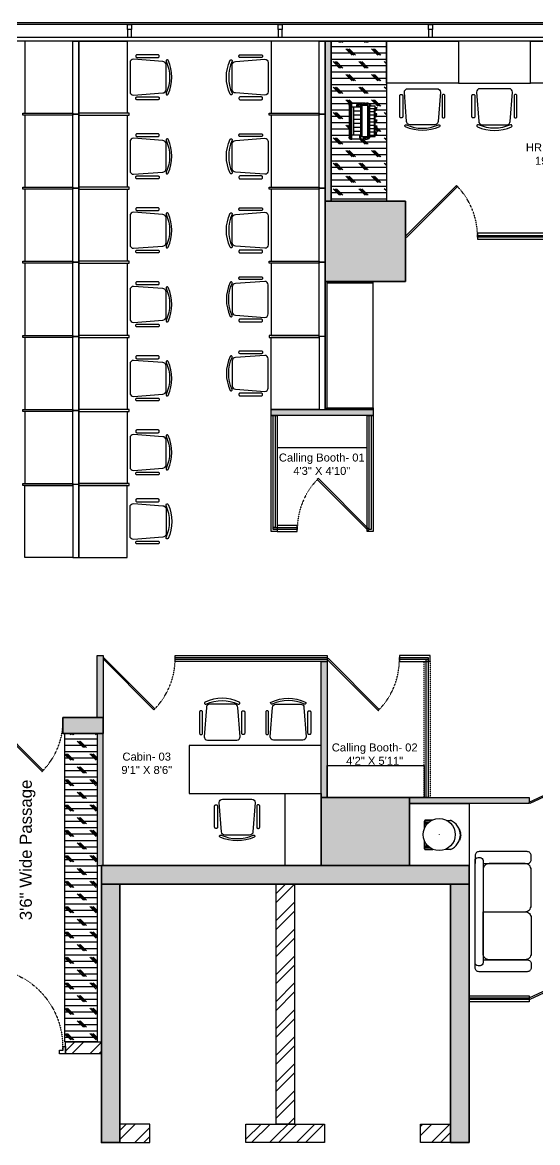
# Model space of a CAD drawing. Header units: inches. Extents: x 245639 to 247372, y 696379 to 697686.
# Drawn here: x 246710 to 246967, y 696840 to 697400 of the extents above; entities that cross this region are included whole.
import ezdxf

# ---------------------------------------------------------------- set-up
doc = ezdxf.new("R2010")
doc.units = ezdxf.units.IN
doc.linetypes.add('( Hidden )', pattern=[0.375, 0.25, -0.125])
doc.linetypes.add('AUDIT_D_060311083008-3', pattern=[0])
for name, color, linetype in [('A-GLAZ', 92, 'AUDIT_D_060311083008-3'), ('Edges', 7, 'Continuous'), ('FFURNITURE', 42, 'Continuous'), ('HATCH', 251, 'Continuous'), ('I-Text', 44, 'Continuous'), ('I-Windows', 141, 'Continuous'), ('WALL', 7, 'Continuous')]:
    doc.layers.add(name, color=color, linetype=linetype)
doc.layers.add('C01 Walls', color=10, linetype='Continuous', lineweight=35)
doc.layers.add('I-Doors', color=161, linetype='Continuous', lineweight=30)
doc.styles.get("Standard").update_dxf_attribs({"font": 'arial.ttf'})

# ---------------------------------------------------------------- blocks, each defined once
blk = doc.blocks.new('hdttf')
at = {"layer": 'I-Doors', "lineweight": -3, "transparency": 33554687, "elevation": 0.01}
for points in [[(913223.86, 805428.81), (913223.05, 805428.81), (913223.05, 805431.42), (913225.16, 805431.42), (913225.16, 805430.12), (913223.86, 805430.12)], [(913224.02, 805400.74), (913225.32, 805400.74), (913225.32, 805428.81), (913224.02, 805428.81)], [(913252.25, 805428.81), (913253.05, 805428.81), (913253.05, 805431.42), (913250.95, 805431.42), (913250.95, 805430.12), (913252.25, 805430.12)]]:
    blk.add_lwpolyline(points, close=True, dxfattribs=at)
at = {"layer": 'I-Doors', "linetype": '( Hidden )', "lineweight": -3, "ltscale": 0.1, "transparency": 33554687}
blk.add_arc((913224.02, 805428.81, 0.01), 28.07, 270, 2.6636, dxfattribs=at)
blk = doc.blocks.new('CHAIR')
at = {"layer": 'FFURNITURE', "transparency": 33554687}
for points in [[(910091.13, 804704.94), (910102.13, 804704.94, 0.414214), (910103.63, 804706.44), (910104.63, 804719.44, 0.414214), (910103.13, 804720.94), (910090.13, 804720.94, 0.414214), (910088.63, 804719.44), (910089.63, 804706.44, 0.414214)], [(910087.38, 804707.94), (910087.13, 804707.94, -0.414214), (910086.63, 804708.44), (910086.63, 804717.94, -0.414214), (910087.13, 804718.44), (910087.38, 804718.44, -0.414214), (910087.88, 804717.94), (910087.88, 804708.44, -0.414214)], [(910105.88, 804707.94), (910106.13, 804707.94, 0.414214), (910106.63, 804708.44), (910106.63, 804717.94, 0.414214), (910106.13, 804718.44), (910105.88, 804718.44, 0.414214), (910105.38, 804717.94), (910105.38, 804708.44, 0.414214)]]:
    blk.add_lwpolyline(points, format="xyb", close=True, dxfattribs=at)
blk.add_lwpolyline([(910104.17, 804704.02, 0.972145), (910103.76, 804704.93, -0.215828), (910089.52, 804704.92, 0.999593), (910089.08, 804704.02, 0.21626), (910104.18, 804704.02)], format="xyb", dxfattribs=at)
blk = doc.blocks.new('Oce TDS 400 Plotter')
for p, q in [((-22.5, 38), (22.5, 38)), ((-22.5, 29.5), (-22.5, 38)), ((22.5, 29.5), (22.5, 38)), ((-26.5, 23), (-26.5, 3.5)), ((-24.8, 23), (-26.5, 23)), ((-24.8, 29.5), (-24.8, 23)), ((-22.5, 29.5), (-24.8, 29.5)), ((24.7, 29.5), (22.5, 29.5)), ((24.7, 29.5), (24.7, 23)), ((24.7, 23), (26.5, 23)), ((26.5, 23), (26.5, 3.5)), ((-26.5, 3.5), (-25.9, 3.5)), ((-25.9, 3.5), (-25.9, 0)), ((-25.9, 0), (25.9, 0)), ((25.9, 3.5), (25.9, 0)), ((25.9, 3.5), (26.5, 3.5)), ((26.5, 3.5), (26.5, 16))]:
    blk.add_line(p, q)
at = {"color": 9}
for p, q in [((-20.5, 29.5), (-20.5, 38)), ((-20.5, 37), (18.5, 37)), ((-20, 38), (-20, 39.7)), ((-19.8, 38), (-19.8, 39.7)), ((-16.3, 38), (-16.3, 39.7)), ((-16, 38), (-16, 39.7)), ((-16, 29.5), (-16, 37)), ((-11, 38), (-11, 39.7)), ((-11, 29.5), (-11, 37)), ((-10.8, 38), (-10.8, 39.7)), ((-7.3, 38), (-7.3, 39.7)), ((-7, 38), (-7, 39.7)), ((-6, 29.5), (-6, 37)), ((-2, 38), (-2, 39.7)), ((-1.8, 38), (-1.8, 39.7)), ((-1, 29.5), (-1, 37)), ((1.7, 38), (1.7, 39.7)), ((2, 38), (2, 39.7)), ((4, 29.5), (4, 37)), ((7, 38), (7, 39.7)), ((7.2, 38), (7.2, 39.7)), ((9, 29.5), (9, 37)), ((10.7, 38), (10.7, 39.7)), ((11, 38), (11, 39.7)), ((14, 29.5), (14, 37)), ((16, 38), (16, 39.7)), ((16.2, 38), (16.2, 39.7)), ((18.5, 29.5), (18.5, 38)), ((19.7, 38), (19.7, 39.7)), ((20, 38), (20, 39.7)), ((-26.5, 23), (-26.5, 26)), ((-24.8, 23), (-24.8, 20)), ((-23, 20), (-24.8, 20)), ((24.7, 29), (-24.8, 29)), ((-23, 27), (-23, 18)), ((23, 27), (-23, 27)), ((23, 26.5), (-23, 26.5)), ((26.5, 18), (-23, 18)), ((22.5, 29.5), (-22.5, 29.5)), ((-20.5, 18), (-20.5, 3.5)), ((20.5, 18), (20.5, 3.5)), ((23, 27), (23, 18)), ((23, 20), (24.7, 20)), ((24.7, 23), (24.7, 20)), ((26.5, 23), (26.5, 26)), ((26.5, 16), (-26.5, 16)), ((-26.5, 3.5), (-26.5, 2.5)), ((-25.9, 3.5), (25.9, 3.5)), ((-25.9, 1.7), (25.9, 1.7)), ((-20.5, 6.5), (20.5, 6.5)), ((-15, 6.5), (-15, 16)), ((-9, 6.5), (-9, 16)), ((-3, 6.5), (-3, 16)), ((3, 6.5), (3, 16)), ((9, 6.5), (9, 16)), ((15, 6.5), (15, 16)), ((21.3, 13.5), (24.2, 13.5)), ((26.5, 3.5), (26.5, 2.5))]:
    blk.add_line(p, q, dxfattribs=at)
for points in [[(23.3, 29.5), (23.9, 29.5), (23.9, 30), (23.3, 30)], [(23.5, 30), (23.7, 30), (23.7, 30.8), (23.5, 30.8)], [(-24.6, 15.5), (-21.8, 15.5), (-21.8, 14.9), (-24.6, 14.9)], [(24.4, 15.7), (21.1, 15.7), (21.1, 10.7), (24.4, 10.7)], [(24.2, 15.5), (21.3, 15.5), (21.3, 11.2), (24.2, 11.2)], [(21.7, 13), (22.9, 13), (22.9, 12.3), (21.7, 12.3)]]:
    blk.add_lwpolyline(points, close=True, dxfattribs=at)
for centre in [(23.1, 11.9), (23.7, 13), (23.7, 12.5), (23.7, 11.9)]:
    blk.add_circle(centre, 0.135, dxfattribs=at)
for centre, radius, start, end in [((-19.7, 39.7), 0.342, 65.1032, 170.4724), ((-19.7, 39.7), 0.0922, 65.1032, 161.5869), ((-18, 42.9), 3.51, 240.0499, 299.8724), ((-18, 42.9), 3.26, 242.2719, 297.7281), ((-16.3, 39.7), 0.342, 9.5276, 114.8968), ((-16.3, 39.7), 0.0922, 18.4131, 114.8968), ((-10.7, 39.7), 0.342, 65.1032, 170.4724), ((-10.7, 39.7), 0.0922, 65.1032, 161.5869), ((-9, 42.9), 3.51, 240.0499, 299.8724), ((-9, 42.9), 3.26, 242.2719, 297.7281), ((-7.3, 39.7), 0.342, 9.5276, 114.8968), ((-7.3, 39.7), 0.0922, 18.4131, 114.8968), ((-1.7, 39.7), 0.342, 65.1032, 170.4724), ((-1.7, 39.7), 0.0922, 65.1032, 161.5869), ((0, 42.9), 3.51, 240.0499, 299.8724), ((0, 42.9), 3.26, 242.2719, 297.7281), ((1.7, 39.7), 0.342, 9.5276, 114.8968), ((1.7, 39.7), 0.0922, 18.4131, 114.8968), ((7.3, 39.7), 0.342, 65.1032, 170.4724), ((7.3, 39.7), 0.0922, 65.1032, 161.5869), ((9, 42.9), 3.51, 240.0499, 299.8724), ((9, 42.9), 3.26, 242.2719, 297.7281), ((10.7, 39.7), 0.342, 9.5276, 114.8968), ((10.7, 39.7), 0.0922, 18.4131, 114.8968), ((16.3, 39.7), 0.342, 65.1032, 170.4724), ((16.3, 39.7), 0.0922, 65.1032, 161.5869), ((18, 42.9), 3.51, 240.0499, 299.8724), ((18, 42.9), 3.26, 242.2719, 297.7281), ((19.7, 39.7), 0.342, 9.5276, 114.8968), ((19.7, 39.7), 0.0922, 18.4131, 114.8968), ((-24, 26), 3, 104.4775, 213.5573), ((-24, 26), 2.5, 107.4576, 180), ((24, 26), 3, 326.4427, 75.5225), ((24, 26), 2.5, 0, 72.5424), ((-24, 2.5), 3, 146.4427, 231.3178), ((-24, 2.5), 2.5, 180, 221.4096), ((-24, 2.5), 3, 236.4427, 303.5573), ((24, 2.5), 3, 236.4427, 303.5573), ((24, 2.5), 3, 308.6822, 33.5573), ((24, 2.5), 2.5, 318.5904, 0)]:
    blk.add_arc(centre, radius, start, end, dxfattribs=at)
blk = doc.blocks.new('plan')
at = {"layer": 'Edges'}
for p, q in [((396, 412), (382, 408)), ((401, 413), (396, 412)), ((397, 409), (396, 412)), ((410, 415), (401, 414)), ((402, 410), (401, 414)), ((401, 414), (401, 413)), ((402, 410), (401, 413)), ((402, 410), (439, 414)), ((406, 411), (402, 410)), ((405, 413), (405, 413)), ((405, 413), (406, 413)), ((406, 411), (405, 413)), ((406, 411), (405, 413)), ((407, 413), (406, 413)), ((406, 411), (406, 413)), ((407, 411), (406, 411)), ((406, 411), (406, 411)), ((406, 411), (406, 411)), ((407, 413), (408, 414)), ((407, 411), (407, 413)), ((408, 411), (407, 411)), ((410, 414), (408, 414)), ((408, 411), (408, 414)), ((410, 411), (408, 411)), ((424, 416), (410, 415)), ((410, 414), (410, 415)), ((410, 411), (410, 414)), ((411, 414), (410, 414)), ((410, 414), (410, 414)), ((411, 411), (410, 411)), ((411, 414), (413, 414)), ((411, 411), (411, 414)), ((413, 412), (411, 411)), ((413, 414), (414, 414)), ((413, 412), (413, 414)), ((414, 412), (413, 412)), ((415, 414), (414, 414)), ((414, 412), (414, 414)), ((415, 412), (414, 412)), ((415, 414), (416, 414)), ((415, 412), (415, 414)), ((416, 412), (415, 412)), ((417, 414), (416, 414)), ((416, 412), (416, 414)), ((417, 412), (416, 412)), ((417, 414), (417, 414)), ((417, 412), (417, 414)), ((417, 412), (417, 414)), ((425, 413), (417, 412)), ((417, 412), (417, 412)), ((424, 416), (439, 417)), ((425, 413), (424, 416)), ((434, 414), (425, 413)), ((433, 416), (434, 416)), ((434, 414), (433, 416)), ((434, 416), (434, 416)), ((435, 416), (434, 416)), ((434, 414), (434, 416)), ((434, 414), (434, 416)), ((434, 414), (434, 414)), ((435, 414), (434, 414)), ((434, 414), (434, 414)), ((436, 416), (435, 416)), ((435, 414), (435, 416)), ((436, 414), (435, 414)), ((438, 416), (436, 416)), ((436, 414), (436, 416)), ((438, 414), (436, 414)), ((439, 417), (438, 416)), ((438, 414), (438, 416)), ((439, 414), (438, 414)), ((439, 417), (439, 417)), ((439, 414), (440, 417)), ((439, 414), (439, 417)), ((440, 417), (439, 417)), ((439, 414), (477, 410)), ((441, 414), (439, 414)), ((440, 417), (440, 418)), ((442, 417), (440, 418)), ((440, 417), (441, 417)), ((442, 416), (441, 417)), ((441, 414), (441, 417)), ((442, 414), (441, 414)), ((442, 419), (460, 417)), ((442, 417), (442, 419)), ((442, 417), (454, 416)), ((442, 416), (444, 416)), ((442, 414), (442, 416)), ((443, 414), (442, 414)), ((443, 414), (444, 416)), ((444, 414), (443, 414)), ((445, 416), (444, 416)), ((444, 414), (445, 416)), ((445, 414), (444, 414)), ((445, 416), (445, 416)), ((445, 416), (445, 416)), ((445, 414), (445, 416)), ((445, 414), (445, 416)), ((454, 413), (445, 414)), ((445, 414), (445, 414)), ((454, 413), (454, 416)), ((460, 415), (454, 416)), ((462, 412), (454, 413)), ((460, 415), (460, 417)), ((469, 415), (460, 415)), ((462, 414), (462, 414)), ((463, 414), (462, 414)), ((462, 412), (462, 414)), ((462, 412), (462, 414)), ((462, 412), (463, 414)), ((462, 412), (462, 412)), ((463, 412), (462, 412)), ((462, 412), (462, 412)), ((464, 414), (463, 414)), ((463, 412), (464, 414)), ((464, 412), (463, 412)), ((464, 414), (465, 414)), ((464, 412), (465, 414)), ((466, 412), (464, 412)), ((466, 414), (465, 414)), ((468, 414), (466, 414)), ((466, 412), (466, 414)), ((467, 411), (466, 412)), ((467, 411), (468, 414)), ((469, 411), (467, 411)), ((468, 414), (469, 414)), ((477, 414), (469, 415)), ((469, 414), (469, 415)), ((469, 414), (471, 414)), ((469, 411), (469, 414)), ((469, 414), (469, 414)), ((470, 411), (469, 411)), ((470, 411), (471, 414)), ((471, 411), (470, 411)), ((472, 413), (471, 414)), ((471, 411), (472, 413)), ((472, 411), (471, 411)), ((473, 413), (472, 413)), ((472, 411), (473, 413)), ((473, 411), (472, 411)), ((473, 413), (473, 413)), ((473, 413), (473, 413)), ((473, 411), (473, 413)), ((473, 411), (473, 413)), ((477, 410), (473, 411)), ((473, 411), (473, 411)), ((477, 410), (477, 414)), ((477, 410), (478, 414)), ((478, 414), (477, 414)), ((483, 412), (478, 414)), ((482, 409), (483, 412)), ((496, 408), (483, 412)), ((262, 243), (262, 292)), ((373, 402), (365, 399)), ((366, 399), (402, 410)), ((372, 405), (372, 405)), ((372, 405), (372, 405)), ((372, 405), (372, 405)), ((373, 405), (372, 405)), ((373, 402), (372, 405)), ((373, 402), (372, 405)), ((373, 402), (372, 405)), ((373, 402), (372, 405)), ((373, 405), (373, 405)), ((374, 405), (373, 405)), ((374, 402), (373, 405)), ((374, 402), (373, 405)), ((374, 402), (373, 402)), ((373, 402), (373, 402)), ((373, 402), (373, 402)), ((373, 402), (373, 402)), ((382, 408), (374, 405)), ((375, 402), (374, 405)), ((375, 402), (374, 402)), ((374, 402), (374, 402)), ((383, 405), (375, 402)), ((383, 405), (382, 408)), ((397, 409), (383, 405)), ((402, 410), (397, 409)), ((482, 409), (477, 410)), ((495, 405), (496, 408)), ((496, 408), (507, 405)), ((506, 402), (507, 405)), ((506, 401), (507, 405)), ((507, 405), (507, 405)), ((507, 405), (508, 404)), ((507, 401), (508, 404)), ((507, 401), (508, 404)), ((507, 401), (508, 404)), ((507, 401), (508, 404)), ((508, 404), (508, 404)), ((508, 404), (508, 404)), ((508, 404), (508, 404)), ((616, 292), (616, 233)), ((436, 156), (437, 156)), ((437, 156), (437, 156)), ((261, 68), (261, -21)), ((262, 68), (262, -21)), ((279, -21), (279, 40)), ((295, -21), (295, 21)), ((305, 11), (305, -21)), ((573, -21), (573, 16)), ((583, 26), (583, -21)), ((599, 47), (599, -21)), ((616, 79), (616, -21)), ((616, -21), (616, 79)), ((261, -21), (262, -21)), ((262, -21), (270, -21)), ((270, -21), (270, -28)), ((270, -21), (279, -21)), ((270, -28), (370, -28)), ((295, -21), (279, -21)), ((305, -21), (295, -21)), ((352, -21), (305, -21)), ((503, -28), (610, -28)), ((583, -21), (521, -21)), ((573, -21), (583, -21)), ((599, -21), (583, -21)), ((610, -21), (599, -21)), ((610, -21), (610, -28)), ((616, -21), (610, -21)), ((610, -21), (610, -21)), ((616, -21), (616, -21))]:
    blk.add_line(p, q, dxfattribs=at)
blk.add_circle((436, 156), 196, dxfattribs=at)
blk.add_arc((439, 224), 190, 21.0044, 158.984, dxfattribs=at)

msp = doc.modelspace()

# ---------------------------------------------------------------- hatches: boundary and pattern name
at = {"layer": 'HATCH', "transparency": 33554559}
h = msp.add_hatch(color=42, dxfattribs=at)
h.dxf.hatch_style = 1
h.paths.add_polyline_path([(246861.32, 697390.18), (246864.32, 697390.18), (246864.32, 697310.18), (246861.32, 697310.18)])
h = msp.add_hatch(dxfattribs=at)
h.set_pattern_fill('CORK', color=42)
h.set_pattern_definition([(0, (2188.5766, 3399.2676), (0, 3.175), []), (135, (2190.164, 3397.68), (-6.35000274, -6.35000274), [4.49013, -4.49013]), (135, (2190.958, 3397.68), (-6.35000274, -6.35000274), [4.49013, -4.49013]), (135, (2191.752, 3397.68), (-6.35000274, -6.35000274), [4.49013, -4.49013])])
h.paths.add_polyline_path([(246891.82, 697390.18), (246864.32, 697390.18), (246864.32, 697310.18), (246891.82, 697310.18)])
h.paths.add_polyline_path([(246886.88, 697356.96), (246886.32, 697356.96), (246886.32, 697355.77), (246886.9, 697355.77, 1.99441), (246886.99, 697355.86, -0.255665), (246886.92, 697356.92, 0.6737)], flags=16)
h.paths.add_polyline_path([(246874.82, 697359.26), (246881.22, 697359.26), (246881.68, 697359.26, -0.515474), (246883.23, 697358.66), (246883.43, 697358.66), (246883.43, 697358.37), (246883.61, 697358.37), (246883.61, 697358.31), (246883.88, 697358.31), (246883.88, 697358.23), (246883.61, 697358.23), (246883.61, 697358.16), (246883.43, 697358.16), (246883.43, 697357.9), (246883.43, 697356.54), (246885.98, 697356.54), (246885.98, 697343.29), (246883.43, 697343.29), (246883.43, 697342.61), (246883.43, 697341.85), (246883.23, 697341.85, -0.515474), (246881.68, 697341.26), (246881.22, 697341.26), (246874.82, 697341.26, -0.388252), (246873.46, 697341.47), (246873.41, 697341.47), (246873.41, 697341.54, -0.301511), (246873.41, 697342.67), (246873.41, 697357.84, -0.301511), (246873.41, 697358.97), (246873.41, 697359.04), (246873.46, 697359.04, -0.388252)], flags=16)
h.paths.add_polyline_path([(246874.6, 697359.26), (246878.84, 697359.26), (246878.84, 697357.22), (246879.52, 697357.22), (246879.52, 697358.07), (246882.58, 697358.07), (246882.58, 697342.44), (246879.52, 697342.44), (246879.52, 697343.29), (246874.6, 697343.29), (246874.6, 697359.04)], flags=0)
h.paths.add_polyline_path([(246877.04, 697358.55), (246878.75, 697358.55), (246878.75, 697357.41), (246877.04, 697357.41)], flags=0)
h.paths.add_polyline_path([(246877.21, 697358.46), (246878.66, 697358.46), (246878.66, 697357.5), (246877.21, 697357.5)], flags=0)
at = {"layer": 'HATCH', "true_color": 0x939598, "transparency": 33554687}
h = msp.add_hatch(color=252, dxfattribs=at)
h.dxf.hatch_style = 1
h.paths.add_polyline_path([(246859.32, 697012.18), (246903.32, 697012.18), (246903.32, 696978.18), (246859.32, 696978.18)])
h.paths.add_polyline_path([(247204.32, 696926.18), (247224.32, 696926.18), (247224.32, 696918.18), (247204.32, 696918.18)])
h.paths.add_polyline_path([(247035.12, 696918.18), (247243.12, 696918.18), (247243.12, 696910.18), (247035.12, 696910.18)])
h.paths.add_polyline_path([(247232.32, 697018.18), (247224.32, 697018.18), (247224.32, 697038.18), (247232.32, 697038.18)])
h.paths.add_polyline_path([(247248.32, 697008.18), (247284.32, 697008.18), (247284.32, 696972.18), (247248.32, 696972.18)])
h.paths.add_polyline_path([(247248.32, 697310.18), (247284.32, 697310.18), (247284.32, 697274.18), (247248.32, 697274.18)])
h.paths.add_polyline_path([(246901.32, 697310.18), (246861.32, 697310.18), (246861.32, 697270.18), (246901.32, 697270.18)])
h.paths.add_polyline_path([(246485.32, 697310.18), (246525.32, 697310.18), (246525.32, 697270.18), (246485.32, 697270.18)])
h.paths.add_polyline_path([(246156.32, 697286.57), (246196.32, 697286.57), (246196.32, 697246.57), (246156.32, 697246.57)])
h.paths.add_polyline_path([(245762.32, 697310.18), (245750.32, 697310.18), (245750.32, 697222.18), (245762.32, 697222.18)])
h.paths.add_polyline_path([(245762.32, 697060.18), (245750.32, 697060.18), (245750.32, 696972.18), (245762.32, 696972.18)])
h.paths.add_polyline_path([(245840.32, 696932.18), (245848.32, 696932.18), (245848.32, 696912.18), (245840.32, 696912.18)])
h.paths.add_polyline_path([(246004.32, 697052.18), (246024.32, 697052.18), (246024.32, 697044.18), (246004.32, 697044.18)])
h.paths.add_polyline_path([(246152.32, 697016.18), (246196.32, 697016.18), (246196.32, 696972.18), (246152.32, 696972.18)])
h.paths.add_polyline_path([(246260.32, 697052.18), (246280.32, 697052.18), (246280.32, 697044.18), (246260.32, 697044.18)])
h.paths.add_polyline_path([(246354.32, 697044.18), (246374.32, 697044.18), (246374.32, 697052.18), (246354.32, 697052.18)])
h.paths.add_polyline_path([(246482.32, 696972.18), (246526.32, 696972.18), (246526.32, 697016.18), (246482.32, 697016.18)])
h.paths.add_polyline_path([(246636.32, 697052.18), (246656.32, 697052.18), (246656.32, 697044.18), (246636.32, 697044.18)])
h.paths.add_polyline_path([(246730.32, 697052.18), (246750.32, 697052.18), (246750.32, 697044.18), (246730.32, 697044.18)])
at = {"layer": 'HATCH', "transparency": 33554559}
h = msp.add_hatch(color=42, dxfattribs=at)
h.dxf.hatch_style = 1
h.paths.add_polyline_path([(246885.32, 697206.18), (246885.32, 697203.18), (246834.32, 697203.18), (246834.32, 697206.18)])
h = msp.add_hatch(color=42, dxfattribs=at)
h.dxf.hatch_style = 1
h.paths.add_polyline_path([(246747.32, 696978.18), (246749.52, 696978.18), (246749.52, 696978.18), (246750.32, 696978.18), (246750.32, 697044.18), (246747.32, 697044.18)])
h.paths.add_polyline_path([(246747.32, 697083.18), (246750.32, 697083.18), (246750.32, 697052.18), (246747.32, 697052.18)])
h = msp.add_hatch(color=42, dxfattribs=at)
h.dxf.hatch_style = 1
h.paths.add_polyline_path([(246862.32, 697012.18), (246859.32, 697012.18), (246859.32, 697080.18), (246862.32, 697080.18)])
h = msp.add_hatch(dxfattribs=at)
h.set_pattern_fill('CORK', color=42)
h.set_pattern_definition([(0, (-2428.7904, 3700.9955), (0, 3.175), []), (135, (-2427.203, 3699.408), (-6.35000274, -6.35000274), [4.49013, -4.49013]), (135, (-2426.409, 3699.408), (-6.35000274, -6.35000274), [4.49013, -4.49013]), (135, (-2425.615, 3699.408), (-6.35000274, -6.35000274), [4.49013, -4.49013])])
h.paths.add_polyline_path([(246731.32, 697044.18), (246747.32, 697044.18), (246747.32, 696890.18), (246731.32, 696890.18)])
h = msp.add_hatch(color=42, dxfattribs=at)
h.dxf.hatch_style = 1
h.paths.add_polyline_path([(246903.32, 697012.18), (246963.12, 697012.18), (246963.12, 697009.18), (246903.32, 697009.18)])
at = {"layer": 'HATCH', "true_color": 0xc7c8ca, "transparency": 33554636}
h = msp.add_hatch(color=9, dxfattribs=at)
h.dxf.hatch_style = 1
h.paths.add_polyline_path([(246933.12, 696978.18), (246749.52, 696978.18), (246749.52, 696968.98), (246933.12, 696968.98)])
h.paths.add_polyline_path([(246933.12, 696839.78), (246923.92, 696839.78), (246923.92, 696968.98), (246933.12, 696968.98)])
h.paths.add_polyline_path([(246758.72, 696968.98), (246749.52, 696968.98), (246749.52, 696839.78), (246758.72, 696839.78)])
at = {"layer": 'HATCH', "true_color": 0x939598, "transparency": 33554687}
h = msp.add_hatch(dxfattribs=at)
h.set_pattern_fill('ANSI32', color=252)
h.set_pattern_definition([(45, (-663104.8545, -107692.82), (-6.73519209, 6.73519209), []), (45, (-663100.364, -107692.82), (-6.73519209, 6.73519209), [])])
h.paths.add_polyline_path([(246773.72, 696848.98), (246758.72, 696848.98), (246758.72, 696839.78), (246773.72, 696839.78)])
h.paths.add_polyline_path([(246908.92, 696848.98), (246923.92, 696848.98), (246923.92, 696839.78), (246908.92, 696839.78)])
h.paths.add_polyline_path([(246821.72, 696848.98), (246860.92, 696848.98), (246860.92, 696839.78), (246821.72, 696839.78)])
h.paths.add_polyline_path([(246836.72, 696968.98), (246845.92, 696968.98), (246845.92, 696848.98), (246836.72, 696848.98)])
h = msp.add_hatch(dxfattribs=at)
h.set_pattern_fill('ANSI32', color=252)
h.set_pattern_definition([(45, (-662048.107, -105168.278), (-6.73519209, 6.73519209), []), (45, (-662043.617, -105168.278), (-6.73519209, 6.73519209), [])])
h.paths.add_polyline_path([(246731.52, 696890.18), (246749.52, 696890.18), (246749.52, 696884.18), (246731.52, 696884.18)])

# ---------------------------------------------------------------- linework, layer by layer
at = {"layer": 'A-GLAZ', "transparency": 33554687, "elevation": -0.29}
msp.add_lwpolyline([(247260.32, 697398.58), (245741.92, 697398.58), (245741.92, 697323.38), (245740.92, 697323.38), (245740.92, 697399.58), (247260.32, 697399.58)], close=True, dxfattribs=at)
at = {"layer": 'C01 Walls', "transparency": 33554687, "elevation": 0}
for points in [[(246901.32, 697310.18), (246861.32, 697310.18), (246861.32, 697270.18), (246901.32, 697270.18)], [(246730.32, 697052.18), (246750.32, 697052.18), (246750.32, 697044.18), (246730.32, 697044.18)], [(246859.32, 697012.18), (246903.32, 697012.18), (246903.32, 696978.18), (246859.32, 696978.18)], [(246933.12, 696978.18), (246749.52, 696978.18), (246749.52, 696968.98), (246933.12, 696968.98)], [(246758.72, 696968.98), (246749.52, 696968.98), (246749.52, 696839.78), (246758.72, 696839.78)], [(246933.12, 696839.78), (246923.92, 696839.78), (246923.92, 696968.98), (246933.12, 696968.98)]]:
    msp.add_lwpolyline(points, close=True, dxfattribs=at)
at = {"layer": 'FFURNITURE', "transparency": 33554687, "elevation": 0}
for points in [[(246711.32, 697390.18), (246711.32, 697354.18), (246735.32, 697354.18), (246735.32, 697390.18)], [(246735.32, 697390.18), (246738.32, 697390.18), (246738.32, 697353.68), (246735.32, 697353.68)], [(246762.32, 697390.18), (246762.32, 697354.18), (246738.32, 697354.18), (246738.32, 697390.18)], [(246834.32, 697390.18), (246834.32, 697354.18), (246858.32, 697354.18), (246858.32, 697390.18)], [(246858.32, 697390.18), (246861.32, 697390.18), (246861.32, 697353.68), (246858.32, 697353.68)], [(246861.32, 697390.18), (246864.32, 697390.18), (246864.32, 697310.18), (246861.32, 697310.18)], [(246891.82, 697310.18), (246864.32, 697310.18), (246864.32, 697390.18), (246891.82, 697390.18)], [(246891.82, 697390.18), (246927.82, 697390.18), (246927.82, 697369.18), (246891.82, 697369.18)], [(246963.82, 697390.18), (246927.82, 697390.18), (246927.82, 697369.18), (246963.82, 697369.18)], [(246963.82, 697390.18), (246999.82, 697390.18), (246999.82, 697369.18), (246963.82, 697369.18)], [(246735.32, 697353.18), (246710.32, 697353.18), (246710.32, 697354.18), (246735.32, 697354.18)], [(246738.32, 697353.18), (246763.32, 697353.18), (246763.32, 697354.18), (246738.32, 697354.18)], [(246858.32, 697353.18), (246833.32, 697353.18), (246833.32, 697354.18), (246858.32, 697354.18)], [(246711.32, 697353.18), (246711.32, 697317.18), (246735.32, 697317.18), (246735.32, 697353.18)], [(246735.32, 697353.68), (246738.32, 697353.68), (246738.32, 697316.68), (246735.32, 697316.68)], [(246762.32, 697353.18), (246762.32, 697317.18), (246738.32, 697317.18), (246738.32, 697353.18)], [(246834.32, 697353.18), (246834.32, 697317.18), (246858.32, 697317.18), (246858.32, 697353.18)], [(246858.32, 697353.68), (246861.32, 697353.68), (246861.32, 697316.68), (246858.32, 697316.68)], [(246735.32, 697316.18), (246710.32, 697316.18), (246710.32, 697317.18), (246735.32, 697317.18)], [(246711.32, 697316.18), (246711.32, 697280.18), (246735.32, 697280.18), (246735.32, 697316.18)], [(246735.32, 697316.68), (246738.32, 697316.68), (246738.32, 697279.68), (246735.32, 697279.68)], [(246738.32, 697316.18), (246763.32, 697316.18), (246763.32, 697317.18), (246738.32, 697317.18)], [(246762.32, 697316.18), (246762.32, 697280.18), (246738.32, 697280.18), (246738.32, 697316.18)], [(246858.32, 697316.18), (246833.32, 697316.18), (246833.32, 697317.18), (246858.32, 697317.18)], [(246834.32, 697316.18), (246834.32, 697280.18), (246858.32, 697280.18), (246858.32, 697316.18)], [(246858.32, 697316.68), (246861.32, 697316.68), (246861.32, 697279.68), (246858.32, 697279.68)], [(247119.32, 697294.18), (246937.32, 697294.18), (246937.32, 697291.18), (247119.32, 697291.18)], [(246735.32, 697279.18), (246710.32, 697279.18), (246710.32, 697280.18), (246735.32, 697280.18)], [(246711.32, 697279.18), (246711.32, 697243.18), (246735.32, 697243.18), (246735.32, 697279.18)], [(246735.32, 697279.68), (246738.32, 697279.68), (246738.32, 697242.68), (246735.32, 697242.68)], [(246738.32, 697279.18), (246763.32, 697279.18), (246763.32, 697280.18), (246738.32, 697280.18)], [(246762.32, 697279.18), (246762.32, 697243.18), (246738.32, 697243.18), (246738.32, 697279.18)], [(246858.32, 697279.18), (246833.32, 697279.18), (246833.32, 697280.18), (246858.32, 697280.18)], [(246834.32, 697279.18), (246834.32, 697243.18), (246858.32, 697243.18), (246858.32, 697279.18)], [(246858.32, 697279.68), (246861.32, 697279.68), (246861.32, 697242.68), (246858.32, 697242.68)], [(246885.32, 697206.18), (246885.32, 697270.18), (246861.32, 697270.18), (246861.32, 697206.18)], [(246861.32, 697206.18), (246861.32, 697270.18), (246862.07, 697270.18), (246862.07, 697206.18)], [(246862.07, 697270.18), (246862.07, 697269.43), (246885.32, 697269.43), (246885.32, 697270.18)], [(246735.32, 697242.18), (246710.32, 697242.18), (246710.32, 697243.18), (246735.32, 697243.18)], [(246711.32, 697242.18), (246711.32, 697206.18), (246735.32, 697206.18), (246735.32, 697242.18)], [(246735.32, 697242.68), (246738.32, 697242.68), (246738.32, 697205.68), (246735.32, 697205.68)], [(246738.32, 697242.18), (246763.32, 697242.18), (246763.32, 697243.18), (246738.32, 697243.18)], [(246762.32, 697242.18), (246762.32, 697206.18), (246738.32, 697206.18), (246738.32, 697242.18)], [(246858.32, 697243.18), (246833.32, 697243.18), (246833.32, 697242.18), (246858.32, 697242.18)], [(246834.32, 697206.18), (246834.32, 697242.18), (246858.32, 697242.18), (246858.32, 697206.18)], [(246858.32, 697206.18), (246861.32, 697206.18), (246861.32, 697242.68), (246858.32, 697242.68)], [(246735.32, 697205.18), (246710.32, 697205.18), (246710.32, 697206.18), (246735.32, 697206.18)], [(246711.32, 697205.18), (246711.32, 697169.18), (246735.32, 697169.18), (246735.32, 697205.18)], [(246735.32, 697205.68), (246738.32, 697205.68), (246738.32, 697168.68), (246735.32, 697168.68)], [(246738.32, 697205.18), (246763.32, 697205.18), (246763.32, 697206.18), (246738.32, 697206.18)], [(246762.32, 697205.18), (246762.32, 697169.18), (246738.32, 697169.18), (246738.32, 697205.18)], [(246885.32, 697206.18), (246885.32, 697203.18), (246834.32, 697203.18), (246834.32, 697206.18)], [(246834.32, 697203.18), (246837.32, 697203.18), (246837.32, 697145.18), (246834.32, 697145.18)], [(246882.32, 697187.18), (246882.32, 697203.18), (246837.32, 697203.18), (246837.32, 697187.18)], [(246862.07, 697206.18), (246862.07, 697206.93), (246885.32, 697206.93), (246885.32, 697206.18)], [(246882.32, 697203.18), (246885.32, 697203.18), (246885.32, 697145.18), (246882.32, 697145.18)], [(246735.32, 697168.18), (246710.32, 697168.18), (246710.32, 697169.18), (246735.32, 697169.18)], [(246711.32, 697132.18), (246711.32, 697168.18), (246735.32, 697168.18), (246735.32, 697132.18)], [(246735.32, 697132.18), (246738.32, 697132.18), (246738.32, 697168.68), (246735.32, 697168.68)], [(246738.32, 697168.18), (246763.32, 697168.18), (246763.32, 697169.18), (246738.32, 697169.18)], [(246762.32, 697132.18), (246762.32, 697168.18), (246738.32, 697168.18), (246738.32, 697132.18)], [(246837.32, 697145.18), (246847.32, 697145.18), (246847.32, 697148.18), (246837.32, 697148.18)], [(246747.32, 697083.18), (246750.32, 697083.18), (246750.32, 697052.18), (246747.32, 697052.18)], [(246786.32, 697080.18), (246786.32, 697083.18), (246862.32, 697083.18), (246862.32, 697080.18)], [(246862.32, 697012.18), (246859.32, 697012.18), (246859.32, 697080.18), (246862.32, 697080.18)], [(246731.32, 697044.18), (246747.32, 697044.18), (246747.32, 696890.18), (246731.32, 696890.18)], [(246747.32, 696978.18), (246749.52, 696978.18), (246749.52, 696978.18), (246750.32, 696978.18), (246750.32, 697044.18), (246747.32, 697044.18)], [(246793.32, 697014.18), (246859.32, 697014.18), (246859.32, 697038.18), (246793.32, 697038.18)], [(246910.72, 697028.18), (246910.72, 697012.18), (246862.32, 697012.18), (246862.32, 697028.18)], [(246841.32, 697014.18), (246859.32, 697014.18), (246859.32, 696978.18), (246841.32, 696978.18)], [(246903.32, 697012.18), (246963.12, 697012.18), (246963.12, 697009.18), (246903.32, 697009.18)], [(246933.12, 696978.18), (246903.32, 696978.18), (246903.32, 697009.18), (246933.12, 697009.18)], [(246963.12, 696910.18), (246933.12, 696910.18), (246933.12, 696913.18), (246963.12, 696913.18)]]:
    msp.add_lwpolyline(points, close=True, dxfattribs=at)
at = {"layer": 'FFURNITURE', "color": 141, "true_color": 0xadddf7, "transparency": 33554687, "elevation": 0}
for points in [[(246937.32, 697293.05), (247119.32, 697293.05), (247119.32, 697292.3), (246937.32, 697292.3)], [(246836.32, 697203.18), (246836.32, 697147.18), (246835.32, 697147.18), (246835.32, 697203.18)], [(246884.32, 697203.18), (246884.32, 697146.18), (246883.32, 697146.18), (246883.32, 697203.18)], [(246835.32, 697147.18), (246847.32, 697147.18), (246847.32, 697146.18), (246835.32, 697146.18)], [(246862.32, 697081.18), (246786.32, 697081.18), (246786.32, 697082.18), (246862.32, 697082.18)], [(246912.72, 697081.18), (246898.32, 697081.18), (246898.32, 697082.18), (246912.72, 697082.18)], [(246912.72, 697081.18), (246912.72, 697012.18), (246911.72, 697012.18), (246911.72, 697081.18)], [(246933.12, 696912.05), (246963.12, 696912.05), (246963.12, 696911.3), (246933.12, 696911.3)]]:
    msp.add_lwpolyline(points, close=True, dxfattribs=at)
at = {"layer": 'FFURNITURE', "ltscale": 0.2, "transparency": 33554687, "elevation": 0}
msp.add_lwpolyline([(246898.32, 697080.18), (246913.72, 697080.18), (246913.72, 697083.18), (246898.32, 697083.18)], close=True, dxfattribs=at)
at = {"layer": 'FFURNITURE', "linetype": '( Hidden )', "ltscale": 0.2, "transparency": 33554687, "elevation": 0}
msp.add_lwpolyline([(246910.72, 697080.18), (246913.72, 697080.18), (246913.72, 697012.18), (246910.72, 697012.18)], close=True, dxfattribs=at)
at = {"layer": 'FFURNITURE', "transparency": 33554687, "elevation": 0}
for points in [[(246940.12, 696979.18), (246962.12, 696979.18, 0.414214), (246964.12, 696981.18), (246964.12, 696983.18, 0.414214), (246962.12, 696985.18), (246938.12, 696985.18, 0.414214), (246936.12, 696983.18), (246936.12, 696979.18)], [(246940.12, 696931.18), (246962.12, 696931.18, -0.414214), (246964.12, 696929.18), (246964.12, 696927.18, -0.414214), (246962.12, 696925.18), (246938.12, 696925.18, -0.414214), (246936.12, 696927.18), (246936.12, 696931.18)]]:
    msp.add_lwpolyline(points, format="xyb", dxfattribs=at)
for points in [[(246937.62, 696982.18), (246938.62, 696982.18, -0.414214), (246940.12, 696980.68), (246940.12, 696929.68, -0.414214), (246938.62, 696928.18), (246937.62, 696928.18, -0.414214), (246936.12, 696929.68), (246936.12, 696980.68, -0.414214)], [(246940.12, 696955.18), (246961.12, 696955.18, 0.414214), (246964.12, 696958.18), (246964.12, 696976.18, 0.414214), (246961.12, 696979.18), (246943.12, 696979.18, 0.414214), (246940.12, 696976.18)], [(246940.12, 696955.18), (246961.12, 696955.18, -0.414214), (246964.12, 696952.18), (246964.12, 696934.18, -0.414214), (246961.12, 696931.18), (246943.12, 696931.18, -0.414214), (246940.12, 696934.18)]]:
    msp.add_lwpolyline(points, format="xyb", close=True, dxfattribs=at)
at = {"layer": 'I-Windows', "ltscale": 5, "transparency": 33554687, "elevation": 0}
for points in [[(246926.78, 697318.14), (246927.31, 697317.61), (246901.85, 697292.15), (246901.32, 697292.68)], [(246857.86, 697171.64), (246857.33, 697171.11), (246882.79, 697145.65), (246883.32, 697146.18)], [(246775.78, 697056.12), (246776.2, 697056.55), (246750.74, 697082), (246750.32, 697081.58)], [(246887.78, 697055.72), (246888.31, 697056.25), (246862.85, 697081.71), (246862.32, 697081.18)], [(246719.85, 697025.22), (246720.38, 697025.75), (246694.92, 697051.21), (246694.39, 697050.68)], [(246995.78, 697025.08), (246996.09, 697024.4), (246963.44, 697009.25), (246963.12, 697009.93)], [(246995.78, 696927.2), (246996.09, 696926.52), (246963.44, 696911.37), (246963.12, 696912.05)]]:
    msp.add_lwpolyline(points, close=True, dxfattribs=at)
at = {"layer": 'I-Windows', "linetype": '( Hidden )', "ltscale": 0.1, "transparency": 33554687}
for centre, start, end in [((246901.32, 697292.68, 0), 0, 45), ((246883.32, 697146.18, 0), 135, 180), ((246750.32, 697081.58, 0), 315, 0), ((246862.32, 697081.18, 0), 315, 0), ((246694.39, 697050.68, 0), 315, 0)]:
    msp.add_arc(centre, 36, start, end, dxfattribs=at)
at = {"layer": 'WALL', "transparency": 33554687, "elevation": 0}
for points in [[(246762.52, 697398.58), (246764.52, 697398.58), (246764.52, 697395.98), (246762.52, 697395.98)], [(246764.52, 697395.98), (246762.52, 697395.98), (246762.52, 697392.18), (246764.52, 697392.18)], [(246837.72, 697398.58), (246839.72, 697398.58), (246839.72, 697395.98), (246837.72, 697395.98)], [(246839.72, 697395.98), (246837.72, 697395.98), (246837.72, 697392.18), (246839.72, 697392.18)], [(246912.92, 697398.58), (246914.92, 697398.58), (246914.92, 697395.98), (246912.92, 697395.98)], [(246914.92, 697395.98), (246912.92, 697395.98), (246912.92, 697392.18), (246914.92, 697392.18)], [(247260.32, 697390.18), (245750.32, 697390.18), (245750.32, 697310.18), (245748.32, 697310.18), (245748.32, 697392.18), (247260.32, 697392.18)], [(246836.72, 696968.98), (246845.92, 696968.98), (246845.92, 696848.98), (246836.72, 696848.98)], [(246731.52, 696890.18), (246749.52, 696890.18), (246749.52, 696884.18), (246731.52, 696884.18)], [(246773.72, 696848.98), (246758.72, 696848.98), (246758.72, 696839.78), (246773.72, 696839.78)], [(246821.72, 696848.98), (246860.92, 696848.98), (246860.92, 696839.78), (246821.72, 696839.78)], [(246908.92, 696848.98), (246923.92, 696848.98), (246923.92, 696839.78), (246908.92, 696839.78)]]:
    msp.add_lwpolyline(points, close=True, dxfattribs=at)

# ---------------------------------------------------------------- block references
at = {"color": 0, "transparency": 33554687, "xscale": -0.3396226415094339, "yscale": 0.3396226415094339, "zscale": 0.3396226415094339, "rotation": 270}
msp.add_blockref('Oce TDS 400 Plotter', (246873.41, 697350.26), dxfattribs=at)
at = {"transparency": 33554687, "xscale": 0.0409074925583615, "yscale": 0.0409074925583615, "zscale": 0.0409074925583615, "rotation": 270}
msp.add_blockref('plan', (246911.85, 697011.53, 0), dxfattribs=at)
at = {"layer": 'FFURNITURE', "transparency": 33554687}
for name, p, xscale, yscale, zscale, rotation in [('CHAIR', (1151653.8, -326010.31, 0), 1.124476738576797, 1.124476738576797, 1.124476738576797, 90.00000000000001), ('CHAIR', (-658057.16, -326010.31, 0), -1.124476738576797, 1.124476738576797, 1.124476738576797, 270), ('CHAIR', (1151653.8, -326049.81, 0), 1.124476738576797, 1.124476738576797, 1.124476738576797, 90.00000000000001), ('CHAIR', (-658057.16, -326049.81, 0), -1.124476738576797, 1.124476738576797, 1.124476738576797, 270), ('CHAIR', (1151653.8, -326086.81, 0), 1.124476738576797, 1.124476738576797, 1.124476738576797, 90.00000000000001), ('CHAIR', (-658057.16, -326086.81, 0), -1.124476738576797, 1.124476738576797, 1.124476738576797, 270), ('CHAIR', (-658057.16, 1720643.67, 0), 1.124476738576797, 1.124476738576797, 1.124476738576797, 270), ('CHAIR', (1151653.8, -326123.81, 0), 1.124476738576797, 1.124476738576797, 1.124476738576797, 90.00000000000001), ('CHAIR', (1151653.8, -326160.81, 0), 1.124476738576797, 1.124476738576797, 1.124476738576797, 90.00000000000001), ('CHAIR', (-658057.16, 1720606.67, 0), 1.124476738576797, 1.124476738576797, 1.124476738576797, 270), ('CHAIR', (1151653.8, -326197.81, 0), 1.124476738576797, 1.124476738576797, 1.124476738576797, 90.00000000000001), ('CHAIR', (1151653.8, 1720532.67, 0), -1.124476738576797, 1.124476738576797, 1.124476738576797, 90), ('CHAIR', (1270192.31, 1601930.91, 0), 1.124476738576797, 1.124476738576797, 1.124476738576797, 180), ('CHAIR', (-776539.67, 1601930.91, 0), -1.124476738576797, 1.124476738576797, 1.124476738576797, 180), ('hdttf', (-1031822.76, 1824488.17, -0.01), -1.400000004446289, 1.400000004446289, 1.400000004446289, 180)]:
    msp.add_blockref(name, p, dxfattribs=dict(at, xscale=xscale, yscale=yscale, zscale=zscale, rotation=rotation))
at = {"layer": 'FFURNITURE', "transparency": 33554687, "yscale": 1.124476738576797, "zscale": 1.124476738576797}
for p, xscale in [((1270292.31, -207523.55, 0), -1.124476738576797), ((-776436.67, -207523.55, 0), 1.124476738576797), ((1270199.81, -207878.55, 0), -1.124476738576797)]:
    msp.add_blockref('CHAIR', p, dxfattribs=dict(at, xscale=xscale))

# ---------------------------------------------------------------- texts
at = {"layer": 'I-Text', "color": 251, "true_color": 0x636466, "transparency": 33554687, "char_height": 4, "width": 80.3932, "attachment_point": 1}
for s, insert in [('\\pxqc;HR Workspace\\P19\'4" X 8\'0"', (246940.1, 697339.11, 0)), ('\\pxqc;Calling Booth- 01\\P4\'3" X 4\'10" ', (246819.38, 697184.13, 0.33)), ('\\pxqc;Calling Booth- 02\\P4\'2" X 5\'11" ', (246845.81, 697039.25, 0.33)), ('\\pxqc;Cabin- 03\\P9\'1" X 8\'6"', (246731.94, 697034.67))]:
    msp.add_mtext(s, dxfattribs=dict(at, insert=insert))
at = {"layer": 'I-Text', "color": 251, "true_color": 0x636466, "transparency": 33554687, "insert": (246708.76, 696945.84, 0), "char_height": 6, "width": 80.3932, "attachment_point": 1, "rotation": 90}
msp.add_mtext('\\pxqc;3\'6" Wide Passage', dxfattribs=at)

doc.saveas('drawing.dxf')
